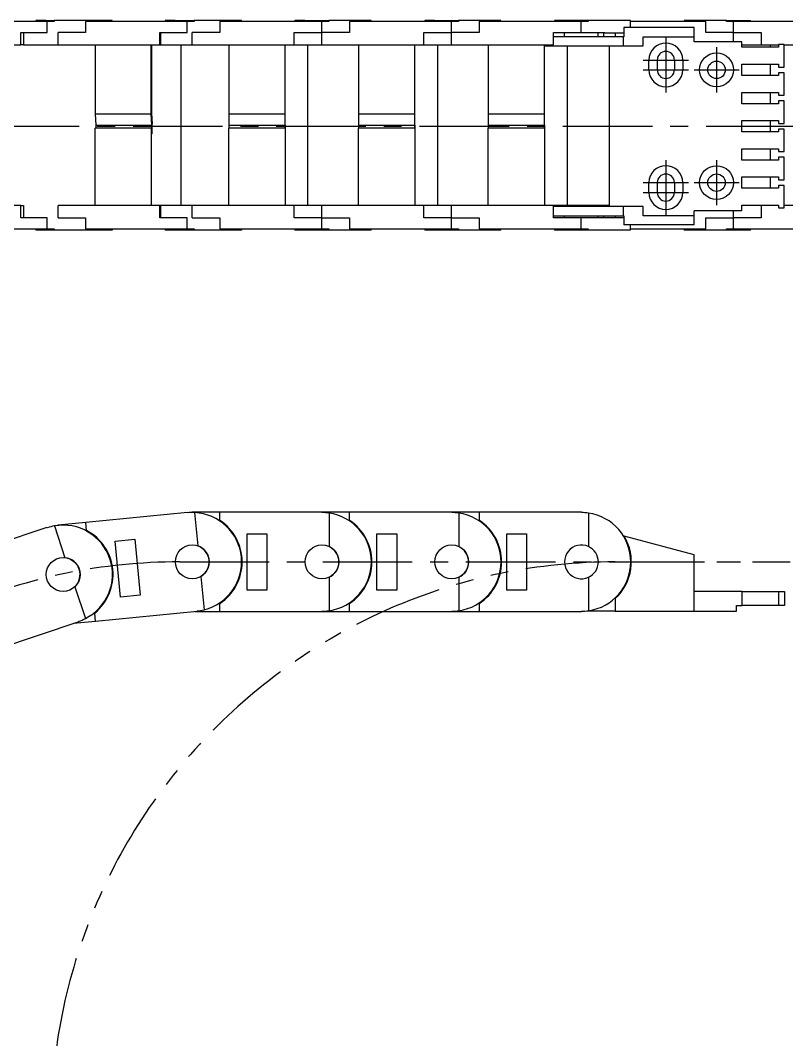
# Model space of a CAD drawing. Extents: x -174 to 743, y -570 to 74.
# Drawn here: x 161.3 to 432.9, y -287.5 to 74.4 of the extents above; entities that cross this region are included whole.
import ezdxf

# ---------------------------------------------------------------- set-up
doc = ezdxf.new("R2010")
doc.units = 0
doc.linetypes.add('CENTER', pattern=[50.8, 31.75, -6.35, 6.35, -6.35])
doc.linetypes.add('PHANTOM', pattern=[63.5, 31.75, -6.35, 6.35, -6.35, 6.35, -6.35])
doc.layers.get('0').update_dxf_attribs({"linetype": 'CONTINUOUS'})
doc.layers.add('CENTER', color=1, linetype='CONTINUOUS')

msp = doc.modelspace()

# ---------------------------------------------------------------- linework, layer by layer
at = {"color": 7, "linetype": 'CONTINUOUS'}
for p, q in [((170.713186, 74), (136.38505, 74)), ((170.331203, 74.4), (166.689066, 74.4)), ((166.689066, 74.4), (166.689066, 74)), ((170.331203, 74.4), (173.204365, 74.4)), ((170.331203, 74.4), (173.204365, 74.4)), ((170.331203, 74.4), (170.331203, 74)), ((170.713186, 70.05), (170.713186, 74)), ((170.776666, 74), (170.713186, 74)), ((170.776666, 70.05), (170.776666, 74)), ((173.204365, 74), (170.776666, 74)), ((173.204365, 74), (170.776666, 74)), ((193.831203, 74.4), (173.204365, 74.4)), ((173.204365, 74.4), (173.204365, 74)), ((184.364641, 74), (184.364641, 70.05)), ((220.393282, 74), (184.364641, 74)), ((193.831203, 74), (193.831203, 74.4)), ((216.113455, 74.4), (212.613455, 74.4)), ((212.613455, 74.4), (212.613455, 74)), ((216.113455, 74.4), (222.918329, 74.4)), ((216.113455, 74.4), (216.113455, 74)), ((220.393282, 70.05), (220.393282, 74)), ((220.412719, 74), (220.393282, 74)), ((220.412719, 70.05), (220.412719, 74)), ((222.918329, 74), (220.412719, 74)), ((222.918329, 74), (220.412719, 74)), ((239.613455, 74.4), (222.918329, 74.4)), ((222.918329, 74.4), (222.918329, 74)), ((268.113455, 74), (231.913455, 74)), ((231.913455, 74), (231.913455, 70.05)), ((239.613455, 74), (239.613455, 74.4)), ((262.113455, 74.4), (258.613455, 74.4)), ((258.613455, 74.4), (258.613455, 74)), ((262.113455, 74.4), (270.613455, 74.4)), ((262.113455, 74.4), (262.113455, 74)), ((268.113455, 70.05), (268.113455, 74)), ((270.613455, 74), (268.113455, 74)), ((285.613455, 74.4), (270.613455, 74.4)), ((270.613455, 74.4), (270.613455, 74)), ((277.913455, 74), (277.913455, 70.05)), ((314.113455, 74), (277.913455, 74)), ((285.613455, 74), (285.613455, 74.4)), ((308.113455, 74.4), (304.613455, 74.4)), ((304.613455, 74.4), (304.613455, 74)), ((308.113455, 74.4), (316.613455, 74.4)), ((308.113455, 74.4), (308.113455, 74)), ((314.113455, 70.05), (314.113455, 74)), ((316.613455, 74), (314.113455, 74)), ((331.613455, 74.4), (316.613455, 74.4)), ((316.613455, 74.4), (316.613455, 74)), ((360.113455, 74), (323.913455, 74)), ((323.913455, 74), (323.913455, 70.05)), ((331.613455, 74), (331.613455, 74.4)), ((362.613455, 74.4), (350.613455, 74.4)), ((350.613455, 74.4), (350.613455, 74)), ((360.113455, 70.05), (360.113455, 74)), ((362.613455, 74), (360.113455, 74)), ((377.613455, 74.4), (362.613455, 74.4)), ((362.613455, 74.4), (362.613455, 74)), ((377.613455, 71.85), (377.613455, 74.4)), ((404.313455, 74), (377.613455, 74)), ((411.613455, 74.4), (396.613455, 74.4)), ((396.613455, 74.4), (396.613455, 74)), ((404.313455, 70.05), (404.313455, 74)), ((411.613455, 74.4), (420.113455, 74.4)), ((411.613455, 74), (411.613455, 74.4)), ((414.113455, 74), (411.613455, 74)), ((450.313455, 74), (414.113455, 74)), ((414.113455, 70.05), (414.113455, 74)), ((420.113455, 74), (420.113455, 74.4)), ((161.419934, 65.7), (161.419934, 70.05)), ((161.419934, 70.05), (170.713186, 70.05)), ((162.359633, 70.045), (162.359633, 65.7)), ((170.713186, 70.05), (170.776666, 70.05)), ((184.364641, 70.05), (174.611031, 70.05)), ((174.611031, 65.7), (174.611031, 70.05)), ((174.630467, 70.05), (174.611031, 70.05)), ((210.639672, 65.7), (210.639672, 70.05)), ((210.639672, 70.05), (220.393282, 70.05)), ((210.927397, 70.045), (210.927397, 65.7)), ((220.393282, 70.05), (220.412719, 70.05)), ((231.913455, 70.05), (222.113455, 70.05)), ((222.113455, 65.7), (222.113455, 70.05)), ((258.313455, 70.05), (268.113455, 70.05)), ((258.313455, 65.7), (258.313455, 70.05)), ((268.113455, 65.7), (268.113455, 70.05)), ((277.913455, 70.05), (268.113455, 70.05)), ((304.313455, 70.05), (314.113455, 70.05)), ((304.313455, 65.7), (304.313455, 70.05)), ((314.113455, 65.7), (314.113455, 70.05)), ((323.913455, 70.05), (314.113455, 70.05)), ((350.313455, 65.7), (350.313455, 70.05)), ((350.313455, 70.05), (360.113455, 70.05)), ((354.113455, 70.05), (354.113455, 68.6)), ((360.113455, 70.05), (368.513455, 70.05)), ((366.113455, 68.6), (366.113455, 70.05)), ((368.113455, 68.6), (368.113455, 70.05)), ((368.513455, 70.05), (368.513455, 70.045)), ((368.513455, 70.045), (375.259071, 70.045)), ((372.113455, 70.045), (372.113455, 68.6)), ((400.113455, 71.85), (375.259071, 71.85)), ((375.259071, 71.85), (375.259071, 68.6)), ((400.113455, 68.6), (400.113455, 71.85)), ((414.113455, 70.05), (404.313455, 70.05)), ((414.113455, 66.85), (414.113455, 70.05)), ((414.113455, 70.05), (423.913455, 70.05)), ((423.913455, 70.05), (423.913455, 65.7)), ((127.091798, 65.7), (161.419934, 65.7)), ((162.359633, 65.7), (161.419934, 65.7)), ((162.35986, 65.7), (174.611031, 65.7)), ((174.611031, 65.7), (210.639672, 65.7)), ((187.7633, 65.7), (187.7633, 41.2)), ((207.668627, 41.2), (207.668627, 65.7)), ((207.785249, 65.7), (207.785249, 41.521539)), ((210.639672, 65.7), (222.113455, 65.7)), ((210.927397, 65.7), (210.639672, 65.7)), ((218.091941, 65.7), (218.091941, 8.7)), ((222.113455, 65.7), (258.313455, 65.7)), ((235.113455, 65.7), (235.113455, 41.2)), ((255.113455, 41.2), (255.113455, 65.7)), ((258.313455, 65.7), (268.113455, 65.7)), ((263.113455, 65.7), (263.113455, 8.7)), ((268.113455, 65.7), (304.313455, 65.7)), ((281.113455, 65.7), (281.113455, 41.2)), ((301.113455, 41.2), (301.113455, 65.7)), ((304.313455, 65.7), (314.113455, 65.7)), ((309.113455, 65.7), (309.113455, 8.7)), ((314.113455, 65.7), (350.313455, 65.7)), ((327.113455, 65.7), (327.113455, 41.2)), ((347.113455, 41.2), (347.113455, 65.7)), ((347.113621, 65.35), (374.978388, 65.35)), ((374.978388, 68.6), (350.313463, 68.6)), ((355.113455, 65.35), (355.113455, 8.7)), ((370.113455, 8.35), (370.113455, 65.35)), ((374.978388, 68.6), (374.978388, 65.35)), ((375.259071, 68.6), (374.978388, 68.6)), ((374.978388, 65.35), (382.113455, 65.35)), ((382.113455, 68.6), (400.113455, 68.6)), ((382.113455, 65.35), (382.113455, 68.6)), ((400.113455, 66.85), (400.113455, 68.6)), ((417.113455, 66.85), (400.113455, 66.85)), ((417.113455, 64.85), (417.113455, 66.85)), ((417.11821, 65.7), (423.913455, 65.7)), ((423.913455, 65.7), (430.113455, 65.7)), ((427.113455, 65.7), (427.113455, 64.85)), ((430.113455, 65.85), (430.113455, 64.85)), ((432.113455, 65.85), (430.113455, 65.85)), ((432.113455, 57.85), (432.113455, 65.85)), ((432.113455, 65.7), (460.113455, 65.7)), ((430.113455, 64.85), (417.113455, 64.85)), ((384.113455, 56.85), (384.113455, 60.35)), ((387.063455, 60.35), (387.063455, 56.85)), ((393.163455, 60.35), (393.163455, 56.85)), ((396.113455, 60.35), (396.113455, 56.85)), ((417.113455, 54.85), (417.113455, 58.85)), ((417.113455, 58.85), (430.113455, 58.85)), ((427.113455, 58.85), (427.113455, 54.85)), ((430.113455, 58.85), (430.113455, 57.85)), ((430.113455, 54.85), (417.113455, 54.85)), ((430.113455, 57.85), (432.113455, 57.85)), ((430.113455, 55.85), (430.113455, 54.85)), ((432.113455, 55.85), (430.113455, 55.85)), ((432.113455, 47.85), (432.113455, 55.85)), ((417.113455, 44.85), (417.113455, 48.85)), ((417.113455, 48.85), (430.113455, 48.85)), ((427.113455, 48.85), (427.113455, 44.85)), ((430.113455, 48.85), (430.113455, 47.85)), ((430.113455, 47.85), (432.113455, 47.85)), ((430.113455, 44.85), (417.113455, 44.85)), ((430.113455, 45.85), (430.113455, 44.85)), ((432.113455, 45.85), (430.113455, 45.85)), ((432.113455, 37.85), (432.113455, 45.85)), ((187.7633, 41.2), (207.668627, 41.2)), ((187.7633, 41.2), (187.987739, 37.2)), ((207.893066, 37.2), (207.668627, 41.2)), ((207.785249, 41.521539), (208.0076, 37.558741)), ((235.113455, 41.2), (255.113455, 41.2)), ((235.113455, 41.2), (235.113455, 37.2)), ((255.113455, 37.2), (255.113455, 41.2)), ((281.113455, 41.2), (301.113455, 41.2)), ((281.113455, 41.2), (281.113455, 37.2)), ((301.113455, 37.2), (301.113455, 41.2)), ((327.113455, 41.2), (347.113455, 41.2)), ((327.113455, 41.2), (327.113455, 37.2)), ((347.113455, 37.2), (347.113455, 41.2)), ((187.7633, 8.7), (187.7633, 36.2)), ((207.668627, 36.2), (187.7633, 36.2)), ((187.987739, 37.2), (187.987739, 36.2)), ((187.987739, 37.2), (207.893066, 37.2)), ((207.668627, 36.2), (207.668627, 8.7)), ((207.785249, 36.2), (207.668627, 36.2)), ((207.785249, 8.7), (207.785249, 36.2)), ((207.893066, 34.2), (207.893066, 37.2)), ((208.0076, 34.2), (208.0076, 37.558741)), ((235.113455, 37.2), (235.113455, 36.2)), ((235.113455, 37.2), (255.113455, 37.2)), ((235.113455, 8.7), (235.113455, 36.2)), ((255.113455, 36.2), (235.113455, 36.2)), ((255.113455, 37.2), (255.113455, 36.2)), ((255.113455, 36.2), (255.113455, 37.2)), ((255.113455, 36.2), (255.113455, 8.7)), ((281.113455, 37.2), (281.113455, 36.2)), ((281.113455, 37.2), (301.113455, 37.2)), ((281.113455, 8.7), (281.113455, 36.2)), ((301.113455, 36.2), (281.113455, 36.2)), ((301.113455, 37.2), (301.113455, 36.2)), ((301.113455, 36.2), (301.113455, 37.2)), ((301.113455, 36.2), (301.113455, 8.7)), ((327.113455, 37.2), (327.113455, 36.2)), ((327.113455, 37.2), (347.113455, 37.2)), ((327.113455, 8.7), (327.113455, 36.2)), ((347.113455, 36.2), (327.113455, 36.2)), ((347.113455, 37.2), (347.113455, 36.2)), ((347.113455, 36.2), (347.113455, 37.2)), ((347.113455, 36.2), (347.113455, 8.7)), ((417.113455, 34.85), (417.113455, 38.85)), ((417.113455, 38.85), (430.113455, 38.85)), ((427.113455, 38.85), (427.113455, 34.85)), ((430.113455, 38.85), (430.113455, 37.85)), ((430.113455, 37.85), (432.113455, 37.85)), ((207.785249, 34.2), (207.893066, 34.2)), ((208.0076, 34.2), (207.893066, 34.2)), ((430.113455, 34.85), (417.113455, 34.85)), ((430.113455, 35.85), (430.113455, 34.85)), ((432.113455, 35.85), (430.113455, 35.85)), ((432.113455, 27.85), (432.113455, 35.85)), ((417.113455, 24.85), (417.113455, 28.85)), ((417.113455, 28.85), (430.113455, 28.85)), ((427.113455, 28.85), (427.113455, 24.85)), ((430.113455, 28.85), (430.113455, 27.85)), ((430.113455, 27.85), (432.113455, 27.85)), ((430.113455, 25.85), (430.113455, 24.85)), ((432.113455, 25.85), (430.113455, 25.85)), ((432.113455, 17.85), (432.113455, 25.85)), ((430.113455, 24.85), (417.113455, 24.85)), ((417.113455, 14.85), (417.113455, 18.85)), ((417.113455, 18.85), (430.113455, 18.85)), ((427.113455, 18.85), (427.113455, 14.85)), ((430.113455, 18.85), (430.113455, 17.85)), ((384.113455, 13.35), (384.113455, 16.85)), ((387.063455, 16.85), (387.063455, 13.35)), ((393.163455, 16.85), (393.163455, 13.35)), ((396.113455, 16.85), (396.113455, 13.35)), ((430.113455, 14.85), (417.113455, 14.85)), ((430.113455, 17.85), (432.113455, 17.85)), ((430.113455, 15.85), (430.113455, 14.85)), ((432.113455, 15.85), (430.113455, 15.85)), ((432.113455, 7.85), (432.113455, 15.85)), ((161.419934, 8.7), (127.091798, 8.7)), ((161.419934, 4.35), (161.419934, 8.7)), ((161.419934, 8.7), (162.359633, 8.7)), ((162.359633, 8.7), (162.359633, 4.355)), ((210.639672, 8.7), (174.611031, 8.7)), ((174.611031, 4.35), (174.611031, 8.7)), ((210.639672, 4.35), (210.639672, 8.7)), ((222.113455, 8.7), (210.639672, 8.7)), ((210.639672, 8.7), (210.927397, 8.7)), ((210.927397, 8.7), (210.927397, 4.355)), ((258.313455, 8.7), (222.113455, 8.7)), ((222.113455, 4.35), (222.113455, 8.7)), ((268.113455, 8.7), (258.313455, 8.7)), ((258.313455, 4.35), (258.313455, 8.7)), ((268.113455, 4.35), (268.113455, 8.7)), ((304.313455, 8.7), (268.113455, 8.7)), ((314.113455, 8.7), (304.313455, 8.7)), ((304.313455, 4.35), (304.313455, 8.7)), ((350.313455, 8.7), (314.113455, 8.7)), ((314.113455, 4.35), (314.113455, 8.7)), ((350.313455, 4.35), (350.313455, 8.7)), ((368.113455, 8.7), (350.313455, 8.7)), ((374.978388, 8.35), (350.313463, 8.35)), ((370.122163, 8.7), (368.113455, 8.7)), ((368.113455, 8.35), (368.113455, 8.7)), ((374.978388, 8.35), (374.978388, 5.1)), ((382.113455, 8.35), (374.978388, 8.35)), ((382.113455, 5.1), (382.113455, 8.35)), ((417.113455, 6.85), (417.113455, 8.85)), ((417.113455, 8.85), (430.113455, 8.85)), ((423.913455, 8.7), (417.11821, 8.7)), ((423.913455, 8.7), (423.913455, 4.35)), ((430.113455, 8.7), (423.913455, 8.7)), ((427.113455, 8.85), (427.113455, 8.7)), ((430.113455, 8.85), (430.113455, 7.85)), ((430.113455, 7.85), (432.113455, 7.85)), ((460.113455, 8.7), (432.113455, 8.7)), ((170.713186, 4.35), (161.419934, 4.35)), ((170.713186, 0.4), (170.713186, 4.35)), ((170.776666, 4.35), (170.713186, 4.35)), ((170.776666, 0.4), (170.776666, 4.35)), ((174.611031, 4.35), (184.364641, 4.35)), ((184.364641, 4.35), (184.364641, 0.4)), ((220.393282, 4.35), (210.639672, 4.35)), ((220.393282, 0.4), (220.393282, 4.35)), ((220.412719, 4.35), (220.393282, 4.35)), ((220.412719, 0.4), (220.412719, 4.35)), ((222.113455, 4.35), (231.913455, 4.35)), ((231.913455, 4.35), (231.913455, 0.4)), ((268.113455, 4.35), (258.313455, 4.35)), ((268.113455, 0.4), (268.113455, 4.35)), ((268.113455, 4.35), (277.913455, 4.35)), ((277.913455, 4.35), (277.913455, 0.4)), ((314.113455, 4.35), (304.313455, 4.35)), ((314.113455, 0.4), (314.113455, 4.35)), ((314.113455, 4.35), (323.913455, 4.35)), ((323.913455, 4.35), (323.913455, 0.4)), ((360.113455, 4.35), (350.313455, 4.35)), ((350.313463, 5.1), (374.978388, 5.1)), ((354.113455, 5.1), (354.113455, 4.35)), ((360.113455, 0.4), (360.113455, 4.35)), ((368.513455, 4.35), (360.113455, 4.35)), ((366.113455, 4.35), (366.113455, 5.1)), ((368.113455, 4.35), (368.113455, 5.1)), ((375.259071, 4.355), (368.513455, 4.355)), ((368.513455, 4.355), (368.513455, 4.35)), ((372.113455, 5.1), (372.113455, 4.355)), ((374.978388, 5.1), (375.259071, 5.1)), ((375.259071, 5.1), (375.259071, 1.85)), ((400.113455, 5.1), (382.113455, 5.1)), ((417.113455, 6.85), (400.113455, 6.85)), ((400.113455, 5.1), (400.113455, 6.85)), ((400.113455, 1.85), (400.113455, 5.1)), ((404.313455, 0.4), (404.313455, 4.35)), ((404.313455, 4.35), (414.113455, 4.35)), ((414.113455, 4.35), (414.113455, 6.85)), ((414.113455, 0.4), (414.113455, 4.35)), ((423.913455, 4.35), (414.113455, 4.35)), ((136.38505, 0.4), (170.713186, 0.4)), ((166.689066, 0.4), (166.689066, 0)), ((170.331203, 0), (166.689066, 0)), ((170.331203, 0.4), (170.331203, 0)), ((193.831203, 0), (170.331203, 0)), ((170.713186, 0.4), (170.776666, 0.4)), ((170.776666, 0.4), (173.204365, 0.4)), ((170.776666, 0.4), (173.204365, 0.4)), ((173.204365, 0.4), (173.204365, 0)), ((184.364641, 0.4), (220.393282, 0.4)), ((193.831203, 0.4), (193.831203, 0)), ((212.613455, 0.4), (212.613455, 0)), ((216.113455, 0), (212.613455, 0)), ((216.113455, 0.4), (216.113455, 0)), ((239.613455, 0), (216.113455, 0)), ((220.393282, 0.4), (220.412719, 0.4)), ((220.412719, 0.4), (222.918329, 0.4)), ((220.412719, 0.4), (222.918329, 0.4)), ((222.918329, 0.4), (222.918329, 0)), ((231.913455, 0.4), (268.113455, 0.4)), ((239.613455, 0.4), (239.613455, 0)), ((258.613455, 0.4), (258.613455, 0)), ((262.113455, 0), (258.613455, 0)), ((262.113455, 0.4), (262.113455, 0)), ((270.613455, 0), (262.113455, 0)), ((268.113455, 0.4), (270.613455, 0.4)), ((270.613455, 0.4), (270.613455, 0)), ((285.613455, 0), (270.613455, 0)), ((277.913455, 0.4), (314.113455, 0.4)), ((285.613455, 0), (285.613455, 0.4)), ((304.613455, 0.4), (304.613455, 0)), ((308.113455, 0), (304.613455, 0)), ((308.113455, 0.4), (308.113455, 0)), ((316.613455, 0), (308.113455, 0)), ((314.113455, 0.4), (316.613455, 0.4)), ((316.613455, 0.4), (316.613455, 0)), ((331.613455, 0), (316.613455, 0)), ((323.913455, 0.4), (360.113455, 0.4)), ((331.613455, 0), (331.613455, 0.4)), ((350.613455, 0.4), (350.613455, 0)), ((362.613455, 0), (350.613455, 0)), ((360.113455, 0.4), (362.613455, 0.4)), ((362.613455, 0), (362.113455, 0)), ((362.613455, 0.4), (362.613455, 0)), ((377.613455, 0), (362.613455, 0)), ((400.113455, 1.85), (375.259071, 1.85)), ((377.613455, 0), (377.613455, 1.85)), ((377.613455, 0.4), (404.313455, 0.4)), ((396.613455, 0.4), (396.613455, 0)), ((411.613455, 0), (396.613455, 0)), ((411.613455, 0.4), (414.113455, 0.4)), ((411.613455, 0), (411.613455, 0.4)), ((420.113455, 0), (411.613455, 0)), ((414.113455, 0.4), (450.313455, 0.4)), ((420.113455, 0), (420.113455, 0.4)), ((184.446044, -103.601879), (220.474685, -100.083786)), ((220.474685, -100.083786), (220.494122, -100.282839)), ((222.194858, -100), (231.994858, -100)), ((222.194858, -100.2), (222.194858, -100)), ((222.999732, -100.218519), (224.152943, -112.028501)), ((231.994858, -100), (268.194858, -100)), ((231.994858, -102.960597), (231.994858, -100)), ((268.194858, -100), (277.994858, -100)), ((268.194858, -100), (268.194858, -100.2)), ((270.694858, -100.379492), (270.694858, -112.245644)), ((277.994858, -100), (314.194858, -100)), ((277.994858, -102.960597), (277.994858, -100)), ((314.194858, -100), (323.994858, -100)), ((314.194858, -100), (314.194858, -100.2)), ((316.694858, -100.379492), (316.694858, -112.245644)), ((323.994858, -100), (360.194858, -100)), ((323.994858, -102.960597), (323.994858, -100)), ((360.194858, -100), (360.194858, -100.2)), ((362.694858, -100.379492), (362.694858, -112.245644)), ((173.285768, -104.952117), (177.05211, -116.204683)), ((174.692434, -104.554291), (184.446044, -103.601879)), ((174.71187, -104.753344), (174.692434, -104.554291)), ((184.733769, -106.548462), (184.446044, -103.601879)), ((136.466453, -116.87571), (170.794589, -105.385754)), ((170.794589, -105.385754), (170.858069, -105.575412)), ((241.694858, -127.7), (241.694858, -107.7)), ((241.694858, -107.7), (248.694858, -107.7)), ((248.694858, -107.7), (248.694858, -127.7)), ((287.694858, -127.7), (287.694858, -107.7)), ((287.694858, -107.7), (294.694858, -107.7)), ((294.694858, -107.7), (294.694858, -127.7)), ((333.694858, -127.7), (333.694858, -107.7)), ((333.694858, -107.7), (340.694858, -107.7)), ((340.694858, -107.7), (340.694858, -127.7)), ((375.059791, -108.465079), (375.340474, -108.540288)), ((400.194858, -115.2), (375.340474, -108.540288)), ((194.848451, -110.322736), (201.815315, -109.642442)), ((196.792149, -130.228063), (194.848451, -110.322736)), ((201.815315, -109.642442), (203.759013, -129.547769)), ((400.194858, -135.2), (400.194858, -115.2)), ((225.213105, -122.885575), (226.366316, -134.695557)), ((180.514558, -126.549317), (184.280899, -137.801883)), ((270.694858, -123.154356), (270.694858, -135.020508)), ((316.694858, -123.154356), (316.694858, -135.020508)), ((362.694858, -123.154356), (362.694858, -135.020508)), ((203.759013, -129.547769), (196.792149, -130.228063)), ((248.694858, -127.7), (241.694858, -127.7)), ((294.694858, -127.7), (287.694858, -127.7)), ((340.694858, -127.7), (333.694858, -127.7)), ((417.194858, -128.2), (400.194858, -128.2)), ((417.194858, -133.2), (417.194858, -128.2)), ((417.194858, -128.2), (430.194858, -128.2)), ((430.194858, -133.2), (430.194858, -128.2)), ((430.194858, -128.2), (432.194858, -128.2)), ((432.194858, -128.2), (432.194858, -133.2)), ((231.994858, -135.4), (231.994858, -132.439403)), ((277.994858, -135.4), (277.994858, -132.439403)), ((323.994858, -135.4), (323.994858, -132.439403)), ((372.194858, -130.711149), (372.194858, -135.2)), ((415.194858, -133.2), (417.194858, -133.2)), ((415.194858, -135.2), (415.194858, -133.2)), ((430.194858, -133.2), (417.194858, -133.2)), ((432.194858, -133.2), (430.194858, -133.2)), ((187.886389, -138.834308), (187.598664, -135.887725)), ((223.915031, -135.316214), (187.886389, -138.834308)), ((231.994858, -135.4), (223.056985, -135.4)), ((223.895594, -135.117161), (223.915031, -135.316214)), ((268.194858, -135.4), (231.994858, -135.4)), ((268.194858, -135.2), (268.194858, -135.4)), ((277.994858, -135.4), (268.194858, -135.4)), ((314.194858, -135.4), (277.994858, -135.4)), ((314.194858, -135.2), (314.194858, -135.4)), ((323.994858, -135.4), (314.194858, -135.4)), ((360.194858, -135.4), (323.994858, -135.4)), ((360.194858, -135.2), (360.194858, -135.4)), ((362.194858, -135.2), (362.194858, -135.085339)), ((372.194858, -135.2), (362.194858, -135.2)), ((372.194858, -135.2), (400.194858, -135.2)), ((400.194858, -135.2), (415.194858, -135.2)), ((182.030623, -138.955257), (147.702487, -150.445213)), ((187.886389, -138.834308), (180.128806, -139.591813)), ((181.967143, -138.765599), (182.030623, -138.955257))]:
    msp.add_line(p, q, dxfattribs=at)
at = {"color": 3, "linetype": 'PHANTOM'}
msp.add_line((372.111836, -117.7), (743.098214, -117.7), dxfattribs=at)
at = {"color": 7, "linetype": 'CONTINUOUS'}
for centre, radius in [((408.113455, 56.85), 6), ((408.113455, 56.85), 3.1), ((408.113455, 16.85), 6), ((408.113455, 16.85), 3.1), ((222.194858, -117.7), 6), ((268.194858, -117.7), 6), ((314.194858, -117.7), 6), ((176.412606, -122.170505), 6), ((176.412606, -122.170505), 6)]:
    msp.add_circle(centre, radius, dxfattribs=at)
for centre, radius, start, end in [((390.113455, 60.35), 6, 0, 180), ((390.113455, 60.35), 3.05, 0, 180), ((390.113455, 56.85), 6, 180, 0), ((390.113455, 56.85), 3.05, 180, 0), ((390.113455, 16.85), 6, 0, 180), ((390.113455, 16.85), 3.05, 0, 180), ((390.113455, 13.35), 6, 180, 0), ((390.113455, 13.35), 3.05, 180, 0), ((222.194858, -117.7), 17.5, 87.363876, 95.577087), ((222.194858, -117.7), 17.5, 87.363876, 95.577087), ((222.194858, -117.7), 17.5, 283.790298, 87.363876), ((222.194858, -117.7), 17.5, 283.790298, 87.363876), ((268.194858, -117.7), 17.5, 81.786789, 90), ((268.194858, -117.7), 17.5, 278.213211, 81.786789), ((314.194858, -117.7), 17.5, 81.786789, 90), ((314.194858, -117.7), 17.5, 278.213211, 81.786789), ((360.194858, -117.7), 17.5, 81.786789, 90), ((360.194858, -117.7), 17.5, 278.213211, 81.786789), ((176.412606, -122.170505), 17.5, 100.292677, 108.505887), ((176.412606, -122.170505), 17.5, 100.292677, 108.505887), ((176.412606, -122.170505), 17.5, 296.719098, 100.292677), ((176.412606, -122.170505), 17.5, 296.719098, 100.292677), ((222.194858, -117.7), 17.7, 303.619316, 56.380684), ((268.194858, -117.7), 17.7, 303.619316, 56.380684), ((314.194858, -117.7), 17.7, 303.619316, 56.380684), ((176.412606, -122.170505), 17.7, 309.196403, 61.957771), ((176.412606, -122.170505), 17.7, 309.196403, 61.957771), ((360.194858, -117.7), 17.7, 312.684911, 31.164562), ((222.194858, -117.7), 6, 300.201406, 70.952769), ((222.194858, -117.7), 6, 300.201406, 70.952769), ((360.194858, -117.7), 6, 65.375682, 294.624318), ((268.194858, -117.7), 6, 294.624318, 65.375682), ((314.194858, -117.7), 6, 294.624318, 65.375682), ((360.194858, -117.7), 6, 294.624318, 65.375682), ((176.412606, -122.170505), 6, 313.130206, 83.881569), ((176.412606, -122.170505), 6, 313.130206, 83.881569), ((222.194858, -117.7), 17.5, 275.577087, 283.790298), ((222.194858, -117.7), 17.5, 275.577087, 283.790298), ((268.194858, -117.7), 17.5, 270, 278.213211), ((314.194858, -117.7), 17.5, 270, 278.213211), ((360.194858, -117.7), 17.5, 270, 278.213211), ((176.412606, -122.170505), 17.5, 288.505887, 296.719098), ((176.412606, -122.170505), 17.5, 288.505887, 296.719098)]:
    msp.add_arc(centre, radius, start, end, dxfattribs=at)
at = {"color": 3, "linetype": 'PHANTOM'}
msp.add_arc((372.131393, -317.71937), 200.019371, 90.00560208, 268.87230228, dxfattribs=at)
at = {"layer": 'CENTER', "color": 1, "linetype": 'CENTER'}
for p, q in [((390.113455, 68.35), (390.113455, 48.85)), ((408.113455, 64.85), (408.113455, 48.85)), ((382.113455, 60.35), (398.113455, 60.35)), ((382.113455, 56.85), (398.113455, 56.85)), ((400.113455, 56.85), (416.113455, 56.85)), ((-2, 36.85), (534.113455, 36.85)), ((390.113455, 24.85), (390.113455, 5.35)), ((408.113455, 24.85), (408.113455, 8.85)), ((382.113455, 16.85), (398.113455, 16.85)), ((400.113455, 16.85), (416.113455, 16.85)), ((382.113455, 13.35), (398.113455, 13.35)), ((217.65848, -117.7), (434.194858, -117.7))]:
    msp.add_line(p, q, dxfattribs=at)
msp.add_arc((217.678037, -317.71937), 200.019371, 90.00560208, 268.87230228, dxfattribs=at)

doc.saveas('drawing.dxf')
